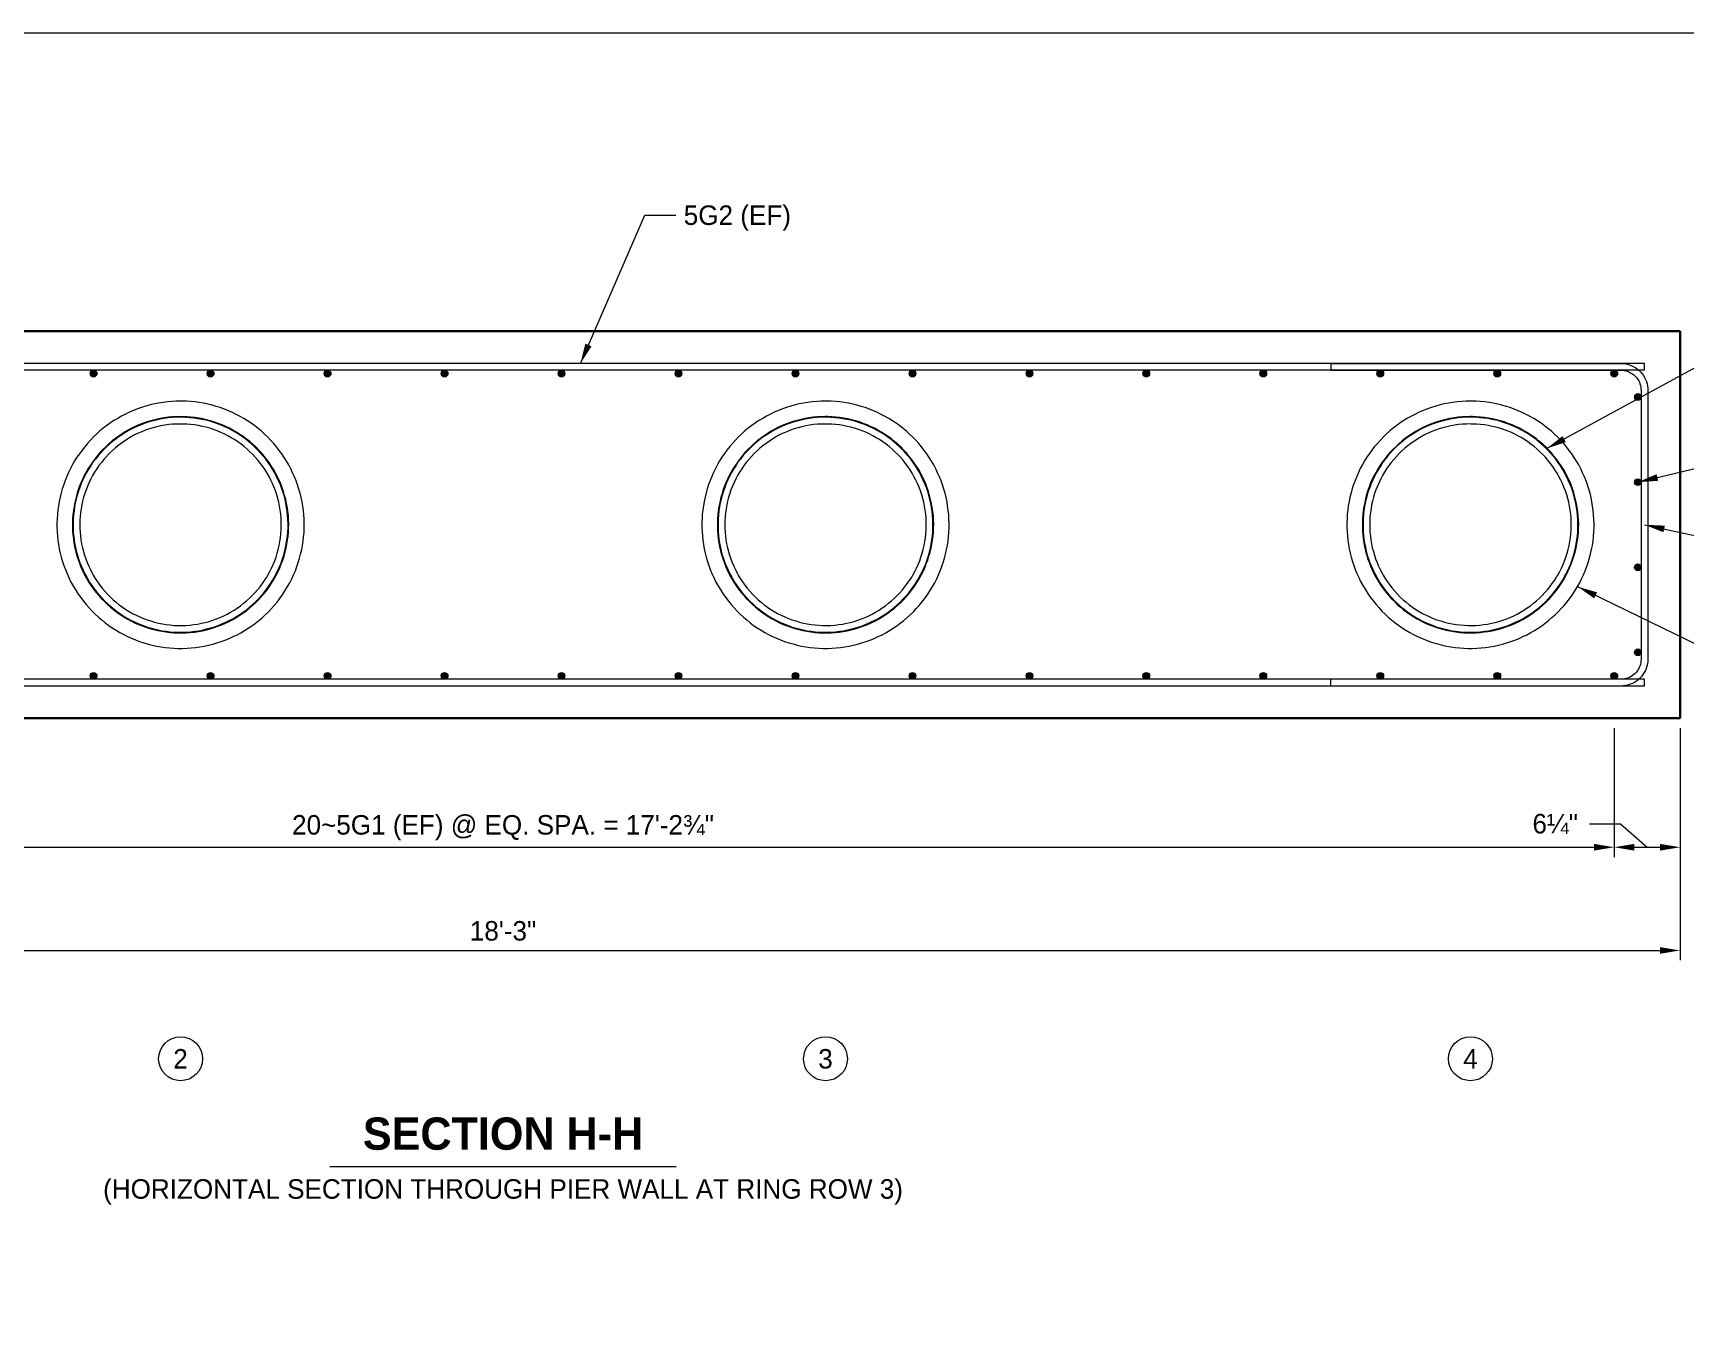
# Model space of a CAD drawing. Extents: x -1 to 861, y -26 to 2.
# Drawn here: x 605.68 to 618.49, y -9.03 to 1 of the extents above; entities that cross this region are included whole.
import ezdxf
from ezdxf.enums import TextEntityAlignment as Align

# ---------------------------------------------------------------- set-up
doc = ezdxf.new("R2010")
doc.units = 21
doc.header["$MEASUREMENT"] = 0
for name, color, linetype, lineweight in [('Border', 7, 'Continuous', 15), ('Dimension', 7, 'Continuous', 9), ('Leader', 7, 'Continuous', 9), ('PileSteel', 30, 'Continuous', 15), ('Rebar', 2, 'Continuous', 15), ('SubStrConc', 3, 'Continuous', 30), ('Symbols', 7, 'Continuous', 15), ('TextStructures', 7, 'Continuous', 9)]:
    doc.layers.add(name, color=color, linetype=linetype, lineweight=lineweight)
doc.styles.add('FDOT Bold (Large)', font='FDOTBold.ttf')
doc.styles.add('FDOT Structures', font='FDOT.ttf')
doc.styles.add('FDOT Structures Annotation', font='FDOT.ttf')

msp = doc.modelspace()

# ---------------------------------------------------------------- hatches: boundary and pattern name
at = {"layer": 'Rebar'}
h = msp.add_hatch(color=256, dxfattribs=at)
h.dxf.hatch_style = 1
edge = h.paths.add_edge_path()
edge.add_arc((606.151, -1.64), 0.026, 0, 360)
h = msp.add_hatch(color=256, dxfattribs=at)
h.dxf.hatch_style = 1
edge = h.paths.add_edge_path()
edge.add_arc((607.058, -1.64), 0.026, 0, 360)
h = msp.add_hatch(color=256, dxfattribs=at)
h.dxf.hatch_style = 1
edge = h.paths.add_edge_path()
edge.add_arc((607.965, -1.64), 0.026, 0, 360)
h = msp.add_hatch(color=256, dxfattribs=at)
h.dxf.hatch_style = 1
edge = h.paths.add_edge_path()
edge.add_arc((608.872, -1.64), 0.026, 0, 360)
h = msp.add_hatch(color=256, dxfattribs=at)
h.dxf.hatch_style = 1
edge = h.paths.add_edge_path()
edge.add_arc((609.778, -1.64), 0.026, 0, 360)
h = msp.add_hatch(color=256, dxfattribs=at)
h.dxf.hatch_style = 1
edge = h.paths.add_edge_path()
edge.add_arc((610.685, -1.64), 0.026, 0, 360)
h = msp.add_hatch(color=256, dxfattribs=at)
h.dxf.hatch_style = 1
edge = h.paths.add_edge_path()
edge.add_arc((611.592, -1.64), 0.026, 0, 360)
h = msp.add_hatch(color=256, dxfattribs=at)
h.dxf.hatch_style = 1
edge = h.paths.add_edge_path()
edge.add_arc((612.499, -1.64), 0.026, 0, 360)
h = msp.add_hatch(color=256, dxfattribs=at)
h.dxf.hatch_style = 1
edge = h.paths.add_edge_path()
edge.add_arc((613.406, -1.64), 0.026, 0, 360)
h = msp.add_hatch(color=256, dxfattribs=at)
h.dxf.hatch_style = 1
edge = h.paths.add_edge_path()
edge.add_arc((614.312, -1.64), 0.026, 0, 360)
h = msp.add_hatch(color=256, dxfattribs=at)
h.dxf.hatch_style = 1
edge = h.paths.add_edge_path()
edge.add_arc((615.219, -1.64), 0.026, 0, 360)
h = msp.add_hatch(color=256, dxfattribs=at)
h.dxf.hatch_style = 1
edge = h.paths.add_edge_path()
edge.add_arc((616.126, -1.64), 0.026, 0, 360)
h = msp.add_hatch(color=256, dxfattribs=at)
h.dxf.hatch_style = 1
edge = h.paths.add_edge_path()
edge.add_arc((617.033, -1.64), 0.026, 0, 360)
h = msp.add_hatch(color=256, dxfattribs=at)
h.dxf.hatch_style = 1
edge = h.paths.add_edge_path()
edge.add_arc((617.94, -1.64), 0.026, 0, 360)
h = msp.add_hatch(color=256, dxfattribs=at)
h.dxf.hatch_style = 1
edge = h.paths.add_edge_path()
edge.add_arc((618.122, -1.822), 0.026, 0, 360)
h = msp.add_hatch(color=256, dxfattribs=at)
h.dxf.hatch_style = 1
edge = h.paths.add_edge_path()
edge.add_arc((618.122, -2.482), 0.026, 0, 360)
h = msp.add_hatch(color=256, dxfattribs=at)
h.dxf.hatch_style = 1
edge = h.paths.add_edge_path()
edge.add_arc((618.122, -3.142), 0.026, 0, 360)
h = msp.add_hatch(color=256, dxfattribs=at)
h.dxf.hatch_style = 1
edge = h.paths.add_edge_path()
edge.add_arc((618.122, -3.801), 0.026, 0, 360)
h = msp.add_hatch(color=256, dxfattribs=at)
h.dxf.hatch_style = 1
edge = h.paths.add_edge_path()
edge.add_arc((606.151, -3.984), 0.026, 0, 360)
h = msp.add_hatch(color=256, dxfattribs=at)
h.dxf.hatch_style = 1
edge = h.paths.add_edge_path()
edge.add_arc((607.058, -3.984), 0.026, 0, 360)
h = msp.add_hatch(color=256, dxfattribs=at)
h.dxf.hatch_style = 1
edge = h.paths.add_edge_path()
edge.add_arc((607.965, -3.984), 0.026, 0, 360)
h = msp.add_hatch(color=256, dxfattribs=at)
h.dxf.hatch_style = 1
edge = h.paths.add_edge_path()
edge.add_arc((608.872, -3.984), 0.026, 0, 360)
h = msp.add_hatch(color=256, dxfattribs=at)
h.dxf.hatch_style = 1
edge = h.paths.add_edge_path()
edge.add_arc((609.778, -3.984), 0.026, 0, 360)
h = msp.add_hatch(color=256, dxfattribs=at)
h.dxf.hatch_style = 1
edge = h.paths.add_edge_path()
edge.add_arc((610.685, -3.984), 0.026, 0, 360)
h = msp.add_hatch(color=256, dxfattribs=at)
h.dxf.hatch_style = 1
edge = h.paths.add_edge_path()
edge.add_arc((611.592, -3.984), 0.026, 0, 360)
h = msp.add_hatch(color=256, dxfattribs=at)
h.dxf.hatch_style = 1
edge = h.paths.add_edge_path()
edge.add_arc((612.499, -3.984), 0.026, 0, 360)
h = msp.add_hatch(color=256, dxfattribs=at)
h.dxf.hatch_style = 1
edge = h.paths.add_edge_path()
edge.add_arc((613.406, -3.984), 0.026, 0, 360)
h = msp.add_hatch(color=256, dxfattribs=at)
h.dxf.hatch_style = 1
edge = h.paths.add_edge_path()
edge.add_arc((614.312, -3.984), 0.026, 0, 360)
h = msp.add_hatch(color=256, dxfattribs=at)
h.dxf.hatch_style = 1
edge = h.paths.add_edge_path()
edge.add_arc((615.219, -3.984), 0.026, 0, 360)
h = msp.add_hatch(color=256, dxfattribs=at)
h.dxf.hatch_style = 1
edge = h.paths.add_edge_path()
edge.add_arc((616.126, -3.984), 0.026, 0, 360)
h = msp.add_hatch(color=256, dxfattribs=at)
h.dxf.hatch_style = 1
edge = h.paths.add_edge_path()
edge.add_arc((617.033, -3.984), 0.026, 0, 360)
h = msp.add_hatch(color=256, dxfattribs=at)
h.dxf.hatch_style = 1
edge = h.paths.add_edge_path()
edge.add_arc((617.94, -3.984), 0.026, 0, 360)

# ---------------------------------------------------------------- linework, layer by layer
at = {"layer": 'Dimension'}
for p, q in [((617.94, -4.388), (617.94, -5.388)), ((617.94, -4.388), (617.94, -5.388)), ((618.45, -4.388), (618.45, -5.388)), ((618.45, -4.388), (618.45, -6.188)), ((600.867, -5.312), (617.783, -5.312)), ((618.096, -5.312), (618.294, -5.312)), ((600.356, -6.112), (618.294, -6.112))]:
    msp.add_line(p, q, dxfattribs=at)
msp.add_lwpolyline([(617.747, -5.131), (617.987, -5.131), (618.195, -5.312)], dxfattribs=at)
for points in [[(617.783, -5.286), (617.94, -5.312), (617.783, -5.338)], [(618.096, -5.338), (617.94, -5.312), (618.096, -5.286)], [(618.294, -5.286), (618.45, -5.312), (618.294, -5.338)], [(618.294, -6.086), (618.45, -6.112), (618.294, -6.138)]]:
    msp.add_solid(points, dxfattribs=at)
at = {"layer": 'Leader'}
for points in [[(609.925, -1.562), (610.425, -0.412), (610.665, -0.412)], [(617.414, -2.222), (620.37, -0.612), (620.65, -0.612)], [(618.122, -2.482), (620.37, -1.945), (620.65, -1.945)], [(618.174, -2.812), (620.37, -3.279), (620.65, -3.279)], [(617.655, -3.291), (620.37, -4.612), (620.65, -4.612)]]:
    msp.add_lwpolyline(points, dxfattribs=at)
for points in [[(609.925, -1.562), (609.963, -1.408), (610.011, -1.429)], [(617.414, -2.222), (617.539, -2.125), (617.564, -2.171)], [(618.122, -2.482), (618.268, -2.42), (618.28, -2.471)], [(618.174, -2.812), (618.332, -2.819), (618.321, -2.87)], [(617.655, -3.291), (617.807, -3.336), (617.784, -3.383)]]:
    msp.add_solid(points, dxfattribs=at)
at = {"layer": 'PileSteel'}
for points in [[(606.825, -1.854), (606.791, -1.854), (606.757, -1.856), (606.723, -1.859), (606.689, -1.863), (606.655, -1.869), (606.622, -1.875), (606.589, -1.883), (606.556, -1.892), (606.523, -1.902), (606.491, -1.914), (606.46, -1.926), (606.428, -1.94), (606.398, -1.954), (606.367, -1.97), (606.338, -1.987), (606.309, -2.004), (606.281, -2.023), (606.253, -2.043), (606.226, -2.064), (606.2, -2.085), (606.175, -2.108), (606.15, -2.131), (606.127, -2.156), (606.104, -2.181), (606.082, -2.207), (606.061, -2.233), (606.041, -2.261), (606.022, -2.289), (606.004, -2.317), (605.987, -2.346), (605.971, -2.376), (605.957, -2.407), (605.943, -2.438), (605.93, -2.469), (605.919, -2.501), (605.908, -2.533), (605.899, -2.565), (605.891, -2.598), (605.884, -2.631), (605.878, -2.664), (605.874, -2.697), (605.87, -2.731), (605.868, -2.765), (605.867, -2.798), (605.867, -2.832), (605.868, -2.865), (605.871, -2.899), (605.874, -2.932), (605.879, -2.966), (605.885, -2.999), (605.892, -3.032), (605.9, -3.064), (605.91, -3.096), (605.92, -3.128), (605.932, -3.16), (605.945, -3.191), (605.959, -3.221), (605.973, -3.251), (605.995, -3.291), (606.013, -3.32), (606.031, -3.349), (606.051, -3.377), (606.072, -3.404), (606.093, -3.431), (606.116, -3.456), (606.139, -3.481), (606.163, -3.505), (606.188, -3.528), (606.214, -3.55), (606.241, -3.571), (606.268, -3.592), (606.296, -3.611), (606.325, -3.629), (606.354, -3.646), (606.384, -3.663), (606.414, -3.678), (606.445, -3.692), (606.476, -3.705), (606.508, -3.716), (606.54, -3.727), (606.573, -3.737), (606.606, -3.745), (606.639, -3.752), (606.672, -3.758), (606.706, -3.763), (606.739, -3.766), (606.773, -3.769), (606.807, -3.77), (606.841, -3.77), (606.875, -3.769), (606.908, -3.767), (606.942, -3.763), (606.975, -3.758), (607.009, -3.753), (607.042, -3.745), (607.074, -3.737), (607.107, -3.728), (607.139, -3.717), (607.17, -3.706), (607.202, -3.693), (607.232, -3.679), (607.263, -3.665), (607.292, -3.649), (607.321, -3.632), (607.35, -3.614), (607.378, -3.595), (607.405, -3.575), (607.431, -3.554), (607.457, -3.533), (607.482, -3.51), (607.506, -3.486), (607.529, -3.462), (607.551, -3.437), (607.573, -3.411), (607.593, -3.385), (607.613, -3.358), (607.631, -3.33), (607.655, -3.291), (607.672, -3.261), (607.687, -3.231), (607.701, -3.2), (607.715, -3.168), (607.727, -3.136), (607.738, -3.104), (607.748, -3.072), (607.756, -3.039), (607.764, -3.005), (607.77, -2.972), (607.775, -2.938), (607.779, -2.905), (607.782, -2.871), (607.783, -2.837), (607.783, -2.803), (607.782, -2.769), (607.78, -2.735), (607.777, -2.701), (607.772, -2.667), (607.767, -2.634), (607.76, -2.601), (607.752, -2.568), (607.743, -2.535), (607.732, -2.503), (607.721, -2.471), (607.708, -2.44), (607.694, -2.409), (607.68, -2.378), (607.664, -2.348), (607.647, -2.319), (607.629, -2.29), (607.61, -2.262), (607.59, -2.235), (607.57, -2.209), (607.548, -2.183), (607.525, -2.158), (607.502, -2.133), (607.477, -2.11), (607.452, -2.087), (607.426, -2.066), (607.4, -2.045), (607.373, -2.025), (607.345, -2.007), (607.316, -1.989), (607.287, -1.972), (607.257, -1.956), (607.227, -1.942), (607.196, -1.928), (607.165, -1.916), (607.133, -1.904), (607.101, -1.894), (607.069, -1.885), (607.036, -1.877), (607.003, -1.87), (606.97, -1.865), (606.937, -1.86), (606.904, -1.857), (606.87, -1.855), (606.825, -1.854)], [(611.825, -1.853), (611.791, -1.854), (611.757, -1.856), (611.723, -1.859), (611.689, -1.863), (611.655, -1.869), (611.622, -1.875), (611.589, -1.883), (611.556, -1.892), (611.523, -1.902), (611.491, -1.914), (611.46, -1.926), (611.428, -1.939), (611.398, -1.954), (611.367, -1.97), (611.338, -1.987), (611.309, -2.004), (611.281, -2.023), (611.253, -2.043), (611.226, -2.064), (611.2, -2.085), (611.175, -2.108), (611.15, -2.131), (611.127, -2.156), (611.104, -2.181), (611.082, -2.206), (611.061, -2.233), (611.041, -2.26), (611.022, -2.288), (611.004, -2.317), (610.987, -2.346), (610.971, -2.376), (610.957, -2.407), (610.943, -2.437), (610.93, -2.469), (610.919, -2.5), (610.908, -2.533), (610.899, -2.565), (610.891, -2.598), (610.884, -2.631), (610.878, -2.664), (610.874, -2.697), (610.87, -2.731), (610.868, -2.764), (610.867, -2.798), (610.867, -2.832), (610.868, -2.865), (610.871, -2.899), (610.874, -2.932), (610.879, -2.966), (610.885, -2.999), (610.892, -3.031), (610.9, -3.064), (610.91, -3.096), (610.92, -3.128), (610.932, -3.16), (610.945, -3.191), (610.959, -3.221), (610.973, -3.251), (610.995, -3.291), (611.013, -3.32), (611.031, -3.349), (611.051, -3.377), (611.072, -3.404), (611.093, -3.43), (611.116, -3.456), (611.139, -3.481), (611.163, -3.505), (611.188, -3.528), (611.214, -3.55), (611.241, -3.571), (611.268, -3.592), (611.296, -3.611), (611.325, -3.629), (611.354, -3.646), (611.384, -3.662), (611.414, -3.678), (611.445, -3.692), (611.476, -3.705), (611.508, -3.716), (611.54, -3.727), (611.573, -3.736), (611.606, -3.745), (611.639, -3.752), (611.672, -3.758), (611.706, -3.763), (611.739, -3.766), (611.773, -3.769), (611.807, -3.77), (611.841, -3.77), (611.875, -3.769), (611.908, -3.767), (611.942, -3.763), (611.975, -3.758), (612.009, -3.752), (612.042, -3.745), (612.074, -3.737), (612.107, -3.728), (612.139, -3.717), (612.17, -3.706), (612.202, -3.693), (612.232, -3.679), (612.263, -3.664), (612.292, -3.649), (612.321, -3.632), (612.35, -3.614), (612.378, -3.595), (612.405, -3.575), (612.431, -3.554), (612.457, -3.532), (612.482, -3.51), (612.506, -3.486), (612.529, -3.462), (612.551, -3.437), (612.573, -3.411), (612.593, -3.385), (612.613, -3.358), (612.631, -3.33), (612.655, -3.291), (612.672, -3.261), (612.687, -3.231), (612.701, -3.2), (612.715, -3.168), (612.727, -3.136), (612.738, -3.104), (612.748, -3.071), (612.756, -3.039), (612.764, -3.005), (612.77, -2.972), (612.775, -2.938), (612.779, -2.904), (612.782, -2.871), (612.783, -2.837), (612.783, -2.803), (612.782, -2.769), (612.78, -2.735), (612.777, -2.701), (612.772, -2.667), (612.767, -2.634), (612.76, -2.601), (612.752, -2.568), (612.743, -2.535), (612.732, -2.503), (612.721, -2.471), (612.708, -2.44), (612.694, -2.409), (612.68, -2.378), (612.664, -2.348), (612.647, -2.319), (612.629, -2.29), (612.61, -2.262), (612.59, -2.235), (612.57, -2.208), (612.548, -2.183), (612.525, -2.157), (612.502, -2.133), (612.477, -2.11), (612.452, -2.087), (612.426, -2.066), (612.4, -2.045), (612.373, -2.025), (612.345, -2.007), (612.316, -1.989), (612.287, -1.972), (612.257, -1.956), (612.227, -1.942), (612.196, -1.928), (612.165, -1.916), (612.133, -1.904), (612.101, -1.894), (612.069, -1.885), (612.036, -1.877), (612.003, -1.87), (611.97, -1.865), (611.937, -1.86), (611.904, -1.857), (611.87, -1.855), (611.825, -1.853)], [(616.825, -1.853), (616.791, -1.854), (616.757, -1.856), (616.723, -1.859), (616.689, -1.863), (616.655, -1.869), (616.622, -1.875), (616.589, -1.883), (616.556, -1.892), (616.523, -1.902), (616.491, -1.913), (616.46, -1.926), (616.428, -1.939), (616.398, -1.954), (616.367, -1.97), (616.338, -1.986), (616.309, -2.004), (616.281, -2.023), (616.253, -2.043), (616.226, -2.063), (616.2, -2.085), (616.175, -2.108), (616.15, -2.131), (616.127, -2.155), (616.104, -2.181), (616.082, -2.206), (616.061, -2.233), (616.041, -2.26), (616.022, -2.288), (616.004, -2.317), (615.987, -2.346), (615.971, -2.376), (615.957, -2.406), (615.943, -2.437), (615.93, -2.469), (615.919, -2.5), (615.908, -2.532), (615.899, -2.565), (615.891, -2.598), (615.884, -2.631), (615.878, -2.664), (615.874, -2.697), (615.87, -2.731), (615.868, -2.764), (615.867, -2.798), (615.867, -2.832), (615.868, -2.865), (615.871, -2.899), (615.874, -2.932), (615.879, -2.966), (615.885, -2.999), (615.892, -3.031), (615.9, -3.064), (615.91, -3.096), (615.92, -3.128), (615.932, -3.159), (615.945, -3.19), (615.959, -3.221), (615.973, -3.251), (615.995, -3.291), (616.013, -3.32), (616.031, -3.349), (616.051, -3.377), (616.072, -3.404), (616.093, -3.43), (616.116, -3.456), (616.139, -3.481), (616.163, -3.505), (616.188, -3.528), (616.214, -3.55), (616.241, -3.571), (616.268, -3.591), (616.296, -3.611), (616.325, -3.629), (616.354, -3.646), (616.384, -3.662), (616.414, -3.677), (616.445, -3.692), (616.476, -3.704), (616.508, -3.716), (616.54, -3.727), (616.573, -3.736), (616.606, -3.745), (616.639, -3.752), (616.672, -3.758), (616.706, -3.763), (616.739, -3.766), (616.773, -3.769), (616.807, -3.77), (616.841, -3.77), (616.875, -3.769), (616.908, -3.766), (616.942, -3.763), (616.975, -3.758), (617.009, -3.752), (617.042, -3.745), (617.074, -3.737), (617.107, -3.728), (617.139, -3.717), (617.17, -3.706), (617.202, -3.693), (617.232, -3.679), (617.263, -3.664), (617.292, -3.648), (617.321, -3.631), (617.35, -3.614), (617.378, -3.595), (617.405, -3.575), (617.431, -3.554), (617.457, -3.532), (617.482, -3.51), (617.506, -3.486), (617.529, -3.462), (617.551, -3.437), (617.573, -3.411), (617.593, -3.385), (617.613, -3.357), (617.631, -3.33), (617.655, -3.291), (617.672, -3.261), (617.687, -3.231), (617.701, -3.2), (617.715, -3.168), (617.727, -3.136), (617.738, -3.104), (617.748, -3.071), (617.756, -3.038), (617.764, -3.005), (617.77, -2.972), (617.775, -2.938), (617.779, -2.904), (617.782, -2.87), (617.783, -2.836), (617.783, -2.803), (617.782, -2.769), (617.78, -2.735), (617.777, -2.701), (617.772, -2.667), (617.767, -2.634), (617.76, -2.601), (617.752, -2.568), (617.743, -2.535), (617.732, -2.503), (617.721, -2.471), (617.708, -2.44), (617.694, -2.409), (617.68, -2.378), (617.664, -2.348), (617.647, -2.319), (617.629, -2.29), (617.61, -2.262), (617.59, -2.235), (617.57, -2.208), (617.548, -2.182), (617.525, -2.157), (617.502, -2.133), (617.477, -2.11), (617.452, -2.087), (617.426, -2.066), (617.4, -2.045), (617.373, -2.025), (617.345, -2.006), (617.316, -1.989), (617.287, -1.972), (617.257, -1.956), (617.227, -1.942), (617.196, -1.928), (617.165, -1.916), (617.133, -1.904), (617.101, -1.894), (617.069, -1.885), (617.036, -1.877), (617.003, -1.87), (616.97, -1.864), (616.937, -1.86), (616.904, -1.857), (616.87, -1.854), (616.825, -1.853)], [(606.825, -1.973), (606.793, -1.974), (606.761, -1.976), (606.729, -1.979), (606.698, -1.983), (606.666, -1.989), (606.635, -1.995), (606.604, -2.003), (606.574, -2.012), (606.543, -2.022), (606.514, -2.033), (606.484, -2.046), (606.455, -2.059), (606.427, -2.074), (606.399, -2.089), (606.372, -2.106), (606.346, -2.124), (606.32, -2.142), (606.295, -2.162), (606.271, -2.182), (606.248, -2.204), (606.225, -2.226), (606.203, -2.249), (606.183, -2.273), (606.163, -2.298), (606.144, -2.323), (606.126, -2.349), (606.109, -2.376), (606.093, -2.403), (606.078, -2.431), (606.064, -2.46), (606.051, -2.488), (606.04, -2.518), (606.029, -2.548), (606.02, -2.578), (606.012, -2.608), (606.005, -2.639), (605.999, -2.67), (605.994, -2.701), (605.99, -2.732), (605.988, -2.764), (605.987, -2.795), (605.987, -2.827), (605.988, -2.858), (605.99, -2.889), (605.994, -2.921), (605.998, -2.952), (606.004, -2.983), (606.011, -3.013), (606.019, -3.044), (606.028, -3.074), (606.039, -3.103), (606.05, -3.132), (606.063, -3.161), (606.076, -3.189), (606.091, -3.217), (606.099, -3.231), (606.115, -3.259), (606.133, -3.285), (606.151, -3.311), (606.171, -3.337), (606.191, -3.361), (606.213, -3.385), (606.235, -3.408), (606.258, -3.43), (606.282, -3.451), (606.307, -3.471), (606.332, -3.49), (606.358, -3.508), (606.385, -3.526), (606.412, -3.542), (606.44, -3.557), (606.469, -3.571), (606.498, -3.584), (606.527, -3.596), (606.557, -3.606), (606.587, -3.616), (606.618, -3.624), (606.649, -3.632), (606.68, -3.638), (606.711, -3.643), (606.742, -3.646), (606.774, -3.649), (606.806, -3.65), (606.837, -3.65), (606.869, -3.649), (606.9, -3.647), (606.932, -3.644), (606.963, -3.639), (606.994, -3.633), (607.025, -3.626), (607.055, -3.618), (607.085, -3.609), (607.115, -3.599), (607.145, -3.587), (607.173, -3.575), (607.202, -3.561), (607.23, -3.546), (607.257, -3.531), (607.284, -3.514), (607.31, -3.496), (607.335, -3.478), (607.36, -3.458), (607.383, -3.438), (607.406, -3.416), (607.429, -3.394), (607.45, -3.371), (607.47, -3.347), (607.49, -3.323), (607.509, -3.298), (607.526, -3.272), (607.543, -3.245), (607.551, -3.231), (607.567, -3.203), (607.581, -3.175), (607.594, -3.146), (607.606, -3.116), (607.617, -3.086), (607.627, -3.056), (607.636, -3.025), (607.644, -2.994), (607.65, -2.963), (607.655, -2.931), (607.659, -2.9), (607.662, -2.868), (607.663, -2.836), (607.664, -2.805), (607.663, -2.773), (607.661, -2.741), (607.657, -2.71), (607.653, -2.678), (607.647, -2.647), (607.64, -2.616), (607.632, -2.585), (607.623, -2.555), (607.613, -2.525), (607.602, -2.495), (607.589, -2.466), (607.575, -2.438), (607.561, -2.41), (607.545, -2.382), (607.528, -2.355), (607.511, -2.329), (607.492, -2.304), (607.472, -2.279), (607.452, -2.255), (607.43, -2.232), (607.408, -2.209), (607.385, -2.188), (607.361, -2.167), (607.337, -2.148), (607.311, -2.129), (607.285, -2.111), (607.259, -2.094), (607.231, -2.078), (607.204, -2.064), (607.175, -2.05), (607.147, -2.037), (607.117, -2.026), (607.088, -2.016), (607.058, -2.006), (607.027, -1.998), (606.997, -1.991), (606.966, -1.985), (606.935, -1.981), (606.904, -1.977), (606.873, -1.975), (606.841, -1.974), (606.825, -1.973)], [(606.825, -1.979), (606.793, -1.979), (606.761, -1.981), (606.73, -1.984), (606.698, -1.988), (606.667, -1.994), (606.636, -2), (606.605, -2.008), (606.574, -2.017), (606.544, -2.027), (606.515, -2.039), (606.485, -2.051), (606.457, -2.064), (606.428, -2.079), (606.401, -2.095), (606.374, -2.111), (606.348, -2.129), (606.322, -2.148), (606.297, -2.167), (606.273, -2.188), (606.25, -2.209), (606.227, -2.231), (606.206, -2.254), (606.185, -2.278), (606.165, -2.303), (606.146, -2.328), (606.129, -2.354), (606.112, -2.381), (606.096, -2.408), (606.081, -2.436), (606.068, -2.464), (606.055, -2.493), (606.044, -2.523), (606.033, -2.552), (606.024, -2.582), (606.016, -2.613), (606.009, -2.643), (606.003, -2.674), (605.999, -2.705), (605.995, -2.737), (605.993, -2.768), (605.992, -2.799), (605.992, -2.831), (605.993, -2.862), (605.996, -2.893), (605.999, -2.924), (606.004, -2.955), (606.01, -2.986), (606.017, -3.017), (606.025, -3.047), (606.035, -3.077), (606.045, -3.106), (606.057, -3.135), (606.07, -3.164), (606.083, -3.192), (606.098, -3.219), (606.103, -3.229), (606.12, -3.256), (606.137, -3.283), (606.156, -3.308), (606.175, -3.334), (606.196, -3.358), (606.217, -3.382), (606.239, -3.404), (606.262, -3.426), (606.286, -3.447), (606.311, -3.467), (606.336, -3.487), (606.362, -3.505), (606.389, -3.522), (606.416, -3.538), (606.444, -3.553), (606.472, -3.567), (606.501, -3.58), (606.531, -3.591), (606.56, -3.602), (606.59, -3.612), (606.621, -3.62), (606.652, -3.627), (606.683, -3.633), (606.714, -3.638), (606.745, -3.641), (606.777, -3.644), (606.808, -3.645), (606.84, -3.645), (606.871, -3.644), (606.903, -3.642), (606.934, -3.638), (606.965, -3.633), (606.996, -3.628), (607.027, -3.62), (607.057, -3.612), (607.087, -3.603), (607.117, -3.592), (607.146, -3.581), (607.175, -3.568), (607.203, -3.555), (607.231, -3.54), (607.258, -3.524), (607.284, -3.507), (607.31, -3.489), (607.335, -3.471), (607.36, -3.451), (607.383, -3.431), (607.406, -3.409), (607.428, -3.387), (607.449, -3.364), (607.47, -3.34), (607.489, -3.316), (607.507, -3.29), (607.525, -3.264), (607.541, -3.238), (607.547, -3.229), (607.562, -3.201), (607.576, -3.172), (607.59, -3.143), (607.602, -3.114), (607.613, -3.084), (607.623, -3.054), (607.631, -3.023), (607.639, -2.992), (607.645, -2.961), (607.65, -2.93), (607.654, -2.898), (607.657, -2.867), (607.658, -2.835), (607.658, -2.803), (607.657, -2.772), (607.655, -2.74), (607.652, -2.709), (607.647, -2.677), (607.642, -2.646), (607.635, -2.615), (607.627, -2.585), (607.618, -2.554), (607.607, -2.525), (607.596, -2.495), (607.583, -2.466), (607.57, -2.438), (607.555, -2.41), (607.539, -2.382), (607.522, -2.356), (607.505, -2.33), (607.486, -2.304), (607.466, -2.28), (607.446, -2.256), (607.424, -2.233), (607.402, -2.211), (607.379, -2.189), (607.355, -2.169), (607.331, -2.149), (607.305, -2.131), (607.279, -2.113), (607.253, -2.097), (607.225, -2.081), (607.198, -2.066), (607.169, -2.053), (607.14, -2.041), (607.111, -2.029), (607.082, -2.019), (607.052, -2.01), (607.021, -2.002), (606.991, -1.995), (606.96, -1.99), (606.929, -1.985), (606.898, -1.982), (606.867, -1.98), (606.846, -1.979), (606.825, -1.979)], [(606.825, -2.031), (606.794, -2.031), (606.763, -2.033), (606.733, -2.036), (606.702, -2.04), (606.672, -2.046), (606.642, -2.052), (606.612, -2.06), (606.583, -2.069), (606.553, -2.079), (606.525, -2.091), (606.497, -2.103), (606.469, -2.116), (606.442, -2.131), (606.416, -2.147), (606.39, -2.163), (606.365, -2.181), (606.34, -2.199), (606.317, -2.219), (606.294, -2.239), (606.272, -2.26), (606.251, -2.282), (606.23, -2.305), (606.211, -2.329), (606.192, -2.353), (606.175, -2.378), (606.159, -2.404), (606.143, -2.431), (606.129, -2.457), (606.116, -2.485), (606.103, -2.513), (606.092, -2.541), (606.082, -2.57), (606.073, -2.599), (606.066, -2.629), (606.059, -2.658), (606.054, -2.688), (606.049, -2.718), (606.046, -2.749), (606.044, -2.779), (606.044, -2.809), (606.044, -2.84), (606.046, -2.87), (606.049, -2.9), (606.053, -2.93), (606.058, -2.96), (606.064, -2.99), (606.072, -3.019), (606.08, -3.048), (606.09, -3.077), (606.101, -3.105), (606.113, -3.133), (606.126, -3.16), (606.14, -3.187), (606.148, -3.202), (606.148, -3.203), (606.164, -3.229), (606.181, -3.255), (606.199, -3.28), (606.218, -3.304), (606.238, -3.328), (606.259, -3.35), (606.281, -3.372), (606.303, -3.393), (606.326, -3.413), (606.35, -3.433), (606.375, -3.451), (606.401, -3.468), (606.427, -3.484), (606.453, -3.499), (606.481, -3.513), (606.509, -3.526), (606.537, -3.538), (606.565, -3.549), (606.595, -3.558), (606.624, -3.567), (606.654, -3.574), (606.684, -3.58), (606.714, -3.585), (606.744, -3.589), (606.775, -3.592), (606.805, -3.593), (606.836, -3.593), (606.866, -3.592), (606.897, -3.59), (606.927, -3.586), (606.957, -3.582), (606.987, -3.576), (607.017, -3.569), (607.046, -3.561), (607.075, -3.552), (607.104, -3.542), (607.132, -3.53), (607.16, -3.518), (607.187, -3.504), (607.213, -3.49), (607.24, -3.474), (607.265, -3.458), (607.29, -3.44), (607.314, -3.421), (607.337, -3.402), (607.359, -3.382), (607.381, -3.361), (607.402, -3.339), (607.422, -3.316), (607.441, -3.292), (607.459, -3.268), (607.476, -3.243), (607.493, -3.218), (607.501, -3.203), (607.502, -3.203), (607.517, -3.175), (607.53, -3.148), (607.543, -3.12), (607.555, -3.091), (607.565, -3.062), (607.574, -3.033), (607.583, -3.003), (607.589, -2.973), (607.595, -2.943), (607.6, -2.913), (607.603, -2.882), (607.605, -2.851), (607.606, -2.821), (607.606, -2.79), (607.605, -2.759), (607.602, -2.729), (607.598, -2.698), (607.593, -2.668), (607.587, -2.638), (607.579, -2.609), (607.571, -2.579), (607.561, -2.55), (607.55, -2.522), (607.538, -2.493), (607.525, -2.466), (607.511, -2.439), (607.496, -2.412), (607.48, -2.386), (607.463, -2.361), (607.445, -2.336), (607.426, -2.313), (607.406, -2.29), (607.385, -2.267), (607.363, -2.246), (607.341, -2.225), (607.318, -2.206), (607.294, -2.187), (607.269, -2.169), (607.244, -2.152), (607.218, -2.137), (607.191, -2.122), (607.164, -2.108), (607.137, -2.096), (607.109, -2.084), (607.08, -2.073), (607.051, -2.064), (607.022, -2.056), (606.993, -2.049), (606.963, -2.043), (606.933, -2.038), (606.903, -2.035), (606.873, -2.032), (606.843, -2.031), (606.834, -2.031), (606.825, -2.031)], [(611.825, -1.973), (611.793, -1.974), (611.761, -1.976), (611.729, -1.979), (611.698, -1.983), (611.666, -1.988), (611.635, -1.995), (611.604, -2.003), (611.574, -2.012), (611.543, -2.022), (611.514, -2.033), (611.484, -2.046), (611.455, -2.059), (611.427, -2.074), (611.399, -2.089), (611.372, -2.106), (611.346, -2.124), (611.32, -2.142), (611.295, -2.162), (611.271, -2.182), (611.248, -2.204), (611.225, -2.226), (611.203, -2.249), (611.183, -2.273), (611.163, -2.298), (611.144, -2.323), (611.126, -2.349), (611.109, -2.376), (611.093, -2.403), (611.078, -2.431), (611.064, -2.459), (611.051, -2.488), (611.04, -2.518), (611.029, -2.547), (611.02, -2.578), (611.012, -2.608), (611.005, -2.639), (610.999, -2.67), (610.994, -2.701), (610.99, -2.732), (610.988, -2.764), (610.987, -2.795), (610.987, -2.827), (610.988, -2.858), (610.99, -2.889), (610.994, -2.921), (610.998, -2.952), (611.004, -2.983), (611.011, -3.013), (611.019, -3.043), (611.028, -3.073), (611.039, -3.103), (611.05, -3.132), (611.063, -3.161), (611.076, -3.189), (611.091, -3.217), (611.099, -3.231), (611.115, -3.258), (611.133, -3.285), (611.151, -3.311), (611.171, -3.336), (611.191, -3.361), (611.213, -3.385), (611.235, -3.408), (611.258, -3.43), (611.282, -3.451), (611.307, -3.471), (611.332, -3.49), (611.358, -3.508), (611.385, -3.525), (611.412, -3.542), (611.44, -3.557), (611.469, -3.571), (611.498, -3.584), (611.527, -3.596), (611.557, -3.606), (611.587, -3.616), (611.618, -3.624), (611.649, -3.632), (611.68, -3.638), (611.711, -3.643), (611.742, -3.646), (611.774, -3.649), (611.806, -3.65), (611.837, -3.65), (611.869, -3.649), (611.9, -3.647), (611.932, -3.644), (611.963, -3.639), (611.994, -3.633), (612.025, -3.626), (612.055, -3.618), (612.085, -3.609), (612.115, -3.599), (612.145, -3.587), (612.173, -3.575), (612.202, -3.561), (612.23, -3.546), (612.257, -3.531), (612.284, -3.514), (612.31, -3.496), (612.335, -3.477), (612.36, -3.458), (612.383, -3.437), (612.406, -3.416), (612.429, -3.394), (612.45, -3.371), (612.47, -3.347), (612.49, -3.323), (612.509, -3.297), (612.526, -3.272), (612.543, -3.245), (612.551, -3.231), (612.567, -3.203), (612.581, -3.175), (612.594, -3.145), (612.606, -3.116), (612.617, -3.086), (612.627, -3.056), (612.636, -3.025), (612.644, -2.994), (612.65, -2.963), (612.655, -2.931), (612.659, -2.9), (612.662, -2.868), (612.663, -2.836), (612.664, -2.805), (612.663, -2.773), (612.661, -2.741), (612.657, -2.709), (612.653, -2.678), (612.647, -2.647), (612.64, -2.616), (612.632, -2.585), (612.623, -2.555), (612.613, -2.525), (612.602, -2.495), (612.589, -2.466), (612.575, -2.438), (612.561, -2.41), (612.545, -2.382), (612.528, -2.355), (612.511, -2.329), (612.492, -2.304), (612.472, -2.279), (612.452, -2.255), (612.43, -2.232), (612.408, -2.209), (612.385, -2.188), (612.361, -2.167), (612.337, -2.147), (612.311, -2.129), (612.285, -2.111), (612.259, -2.094), (612.231, -2.078), (612.204, -2.064), (612.175, -2.05), (612.147, -2.037), (612.117, -2.026), (612.088, -2.015), (612.058, -2.006), (612.027, -1.998), (611.997, -1.991), (611.966, -1.985), (611.935, -1.981), (611.904, -1.977), (611.873, -1.975), (611.841, -1.973), (611.825, -1.973)], [(611.825, -1.978), (611.793, -1.979), (611.761, -1.981), (611.73, -1.984), (611.698, -1.988), (611.667, -1.994), (611.636, -2), (611.605, -2.008), (611.574, -2.017), (611.544, -2.027), (611.515, -2.038), (611.485, -2.051), (611.457, -2.064), (611.428, -2.079), (611.401, -2.094), (611.374, -2.111), (611.348, -2.129), (611.322, -2.147), (611.297, -2.167), (611.273, -2.187), (611.25, -2.209), (611.227, -2.231), (611.206, -2.254), (611.185, -2.278), (611.165, -2.303), (611.146, -2.328), (611.129, -2.354), (611.112, -2.381), (611.096, -2.408), (611.081, -2.436), (611.068, -2.464), (611.055, -2.493), (611.044, -2.522), (611.033, -2.552), (611.024, -2.582), (611.016, -2.613), (611.009, -2.643), (611.003, -2.674), (610.999, -2.705), (610.995, -2.737), (610.993, -2.768), (610.992, -2.799), (610.992, -2.831), (610.993, -2.862), (610.996, -2.893), (610.999, -2.924), (611.004, -2.955), (611.01, -2.986), (611.017, -3.016), (611.025, -3.047), (611.035, -3.076), (611.045, -3.106), (611.057, -3.135), (611.07, -3.163), (611.083, -3.192), (611.098, -3.219), (611.103, -3.228), (611.12, -3.256), (611.137, -3.282), (611.156, -3.308), (611.175, -3.334), (611.196, -3.358), (611.217, -3.382), (611.239, -3.404), (611.262, -3.426), (611.286, -3.447), (611.311, -3.467), (611.336, -3.486), (611.362, -3.505), (611.389, -3.522), (611.416, -3.538), (611.444, -3.553), (611.472, -3.567), (611.501, -3.58), (611.531, -3.591), (611.56, -3.602), (611.59, -3.611), (611.621, -3.62), (611.652, -3.627), (611.683, -3.633), (611.714, -3.638), (611.745, -3.641), (611.777, -3.644), (611.808, -3.645), (611.84, -3.645), (611.871, -3.644), (611.903, -3.642), (611.934, -3.638), (611.965, -3.633), (611.996, -3.627), (612.027, -3.62), (612.057, -3.612), (612.087, -3.603), (612.117, -3.592), (612.146, -3.581), (612.175, -3.568), (612.203, -3.554), (612.231, -3.54), (612.258, -3.524), (612.284, -3.507), (612.31, -3.489), (612.335, -3.471), (612.36, -3.451), (612.383, -3.43), (612.406, -3.409), (612.428, -3.387), (612.449, -3.364), (612.47, -3.34), (612.489, -3.315), (612.507, -3.29), (612.525, -3.264), (612.541, -3.238), (612.547, -3.228), (612.562, -3.201), (612.576, -3.172), (612.59, -3.143), (612.602, -3.114), (612.613, -3.084), (612.623, -3.054), (612.631, -3.023), (612.639, -2.992), (612.645, -2.961), (612.65, -2.93), (612.654, -2.898), (612.657, -2.867), (612.658, -2.835), (612.658, -2.803), (612.657, -2.772), (612.655, -2.74), (612.652, -2.708), (612.647, -2.677), (612.642, -2.646), (612.635, -2.615), (612.627, -2.585), (612.618, -2.554), (612.607, -2.524), (612.596, -2.495), (612.583, -2.466), (612.57, -2.438), (612.555, -2.41), (612.539, -2.382), (612.522, -2.356), (612.505, -2.33), (612.486, -2.304), (612.466, -2.28), (612.446, -2.256), (612.424, -2.233), (612.402, -2.211), (612.379, -2.189), (612.355, -2.169), (612.331, -2.149), (612.305, -2.131), (612.279, -2.113), (612.253, -2.097), (612.225, -2.081), (612.198, -2.066), (612.169, -2.053), (612.14, -2.041), (612.111, -2.029), (612.082, -2.019), (612.052, -2.01), (612.021, -2.002), (611.991, -1.995), (611.96, -1.99), (611.929, -1.985), (611.898, -1.982), (611.867, -1.98), (611.846, -1.979), (611.825, -1.978)], [(611.825, -2.031), (611.794, -2.031), (611.763, -2.033), (611.733, -2.036), (611.702, -2.04), (611.672, -2.046), (611.642, -2.052), (611.612, -2.06), (611.583, -2.069), (611.553, -2.079), (611.525, -2.091), (611.497, -2.103), (611.469, -2.116), (611.442, -2.131), (611.416, -2.146), (611.39, -2.163), (611.365, -2.181), (611.34, -2.199), (611.317, -2.219), (611.294, -2.239), (611.272, -2.26), (611.251, -2.282), (611.23, -2.305), (611.211, -2.329), (611.192, -2.353), (611.175, -2.378), (611.159, -2.404), (611.143, -2.43), (611.129, -2.457), (611.116, -2.485), (611.103, -2.513), (611.092, -2.541), (611.082, -2.57), (611.073, -2.599), (611.066, -2.629), (611.059, -2.658), (611.054, -2.688), (611.049, -2.718), (611.046, -2.749), (611.044, -2.779), (611.044, -2.809), (611.044, -2.84), (611.046, -2.87), (611.049, -2.9), (611.053, -2.93), (611.058, -2.96), (611.064, -2.99), (611.072, -3.019), (611.08, -3.048), (611.09, -3.077), (611.101, -3.105), (611.113, -3.133), (611.126, -3.16), (611.14, -3.187), (611.148, -3.202), (611.148, -3.202), (611.164, -3.229), (611.181, -3.255), (611.199, -3.28), (611.218, -3.304), (611.238, -3.328), (611.259, -3.35), (611.281, -3.372), (611.303, -3.393), (611.326, -3.413), (611.35, -3.432), (611.375, -3.451), (611.401, -3.468), (611.427, -3.484), (611.453, -3.499), (611.481, -3.513), (611.509, -3.526), (611.537, -3.538), (611.565, -3.549), (611.595, -3.558), (611.624, -3.567), (611.654, -3.574), (611.684, -3.58), (611.714, -3.585), (611.744, -3.589), (611.775, -3.591), (611.805, -3.593), (611.836, -3.593), (611.866, -3.592), (611.897, -3.59), (611.927, -3.586), (611.957, -3.582), (611.987, -3.576), (612.017, -3.569), (612.046, -3.561), (612.075, -3.552), (612.104, -3.542), (612.132, -3.53), (612.16, -3.518), (612.187, -3.504), (612.213, -3.49), (612.24, -3.474), (612.265, -3.457), (612.29, -3.44), (612.314, -3.421), (612.337, -3.402), (612.359, -3.382), (612.381, -3.361), (612.402, -3.339), (612.422, -3.316), (612.441, -3.292), (612.459, -3.268), (612.476, -3.243), (612.493, -3.218), (612.501, -3.203), (612.502, -3.202), (612.517, -3.175), (612.53, -3.148), (612.543, -3.12), (612.555, -3.091), (612.565, -3.062), (612.574, -3.033), (612.583, -3.003), (612.589, -2.973), (612.595, -2.943), (612.6, -2.913), (612.603, -2.882), (612.605, -2.851), (612.606, -2.821), (612.606, -2.79), (612.605, -2.759), (612.602, -2.729), (612.598, -2.698), (612.593, -2.668), (612.587, -2.638), (612.579, -2.608), (612.571, -2.579), (612.561, -2.55), (612.55, -2.521), (612.538, -2.493), (612.525, -2.466), (612.511, -2.439), (612.496, -2.412), (612.48, -2.386), (612.463, -2.361), (612.445, -2.336), (612.426, -2.312), (612.406, -2.289), (612.385, -2.267), (612.363, -2.246), (612.341, -2.225), (612.318, -2.206), (612.294, -2.187), (612.269, -2.169), (612.244, -2.152), (612.218, -2.137), (612.191, -2.122), (612.164, -2.108), (612.137, -2.095), (612.109, -2.084), (612.08, -2.073), (612.051, -2.064), (612.022, -2.056), (611.993, -2.049), (611.963, -2.043), (611.933, -2.038), (611.903, -2.034), (611.873, -2.032), (611.843, -2.031), (611.834, -2.031), (611.825, -2.031)], [(616.825, -1.973), (616.793, -1.974), (616.761, -1.976), (616.729, -1.979), (616.698, -1.983), (616.666, -1.988), (616.635, -1.995), (616.604, -2.003), (616.574, -2.012), (616.543, -2.022), (616.514, -2.033), (616.484, -2.046), (616.455, -2.059), (616.427, -2.074), (616.399, -2.089), (616.372, -2.106), (616.346, -2.123), (616.32, -2.142), (616.295, -2.162), (616.271, -2.182), (616.248, -2.204), (616.225, -2.226), (616.203, -2.249), (616.183, -2.273), (616.163, -2.298), (616.144, -2.323), (616.126, -2.349), (616.109, -2.376), (616.093, -2.403), (616.078, -2.431), (616.064, -2.459), (616.051, -2.488), (616.04, -2.518), (616.029, -2.547), (616.02, -2.578), (616.012, -2.608), (616.005, -2.639), (615.999, -2.67), (615.994, -2.701), (615.99, -2.732), (615.988, -2.764), (615.987, -2.795), (615.987, -2.826), (615.988, -2.858), (615.99, -2.889), (615.994, -2.92), (615.998, -2.952), (616.004, -2.982), (616.011, -3.013), (616.019, -3.043), (616.028, -3.073), (616.039, -3.103), (616.05, -3.132), (616.063, -3.161), (616.076, -3.189), (616.091, -3.217), (616.099, -3.231), (616.115, -3.258), (616.133, -3.285), (616.151, -3.311), (616.171, -3.336), (616.191, -3.361), (616.213, -3.385), (616.235, -3.407), (616.258, -3.429), (616.282, -3.451), (616.307, -3.471), (616.332, -3.49), (616.358, -3.508), (616.385, -3.525), (616.412, -3.542), (616.44, -3.557), (616.469, -3.571), (616.498, -3.584), (616.527, -3.596), (616.557, -3.606), (616.587, -3.616), (616.618, -3.624), (616.649, -3.631), (616.68, -3.638), (616.711, -3.642), (616.742, -3.646), (616.774, -3.649), (616.806, -3.65), (616.837, -3.65), (616.869, -3.649), (616.9, -3.647), (616.932, -3.643), (616.963, -3.639), (616.994, -3.633), (617.025, -3.626), (617.055, -3.618), (617.085, -3.609), (617.115, -3.598), (617.145, -3.587), (617.173, -3.574), (617.202, -3.561), (617.23, -3.546), (617.257, -3.53), (617.284, -3.514), (617.31, -3.496), (617.335, -3.477), (617.36, -3.458), (617.383, -3.437), (617.406, -3.416), (617.429, -3.394), (617.45, -3.371), (617.47, -3.347), (617.49, -3.323), (617.509, -3.297), (617.526, -3.272), (617.543, -3.245), (617.551, -3.231), (617.567, -3.203), (617.581, -3.174), (617.594, -3.145), (617.606, -3.116), (617.617, -3.086), (617.627, -3.056), (617.636, -3.025), (617.644, -2.994), (617.65, -2.963), (617.655, -2.931), (617.659, -2.9), (617.662, -2.868), (617.663, -2.836), (617.664, -2.804), (617.663, -2.773), (617.661, -2.741), (617.657, -2.709), (617.653, -2.678), (617.647, -2.647), (617.64, -2.616), (617.632, -2.585), (617.623, -2.555), (617.613, -2.525), (617.602, -2.495), (617.589, -2.466), (617.575, -2.437), (617.561, -2.409), (617.545, -2.382), (617.528, -2.355), (617.511, -2.329), (617.492, -2.303), (617.472, -2.279), (617.452, -2.255), (617.43, -2.232), (617.408, -2.209), (617.385, -2.188), (617.361, -2.167), (617.337, -2.147), (617.311, -2.129), (617.285, -2.111), (617.259, -2.094), (617.231, -2.078), (617.204, -2.064), (617.175, -2.05), (617.147, -2.037), (617.117, -2.026), (617.088, -2.015), (617.058, -2.006), (617.027, -1.998), (616.997, -1.991), (616.966, -1.985), (616.935, -1.98), (616.904, -1.977), (616.873, -1.975), (616.841, -1.973), (616.825, -1.973)], [(616.825, -1.978), (616.793, -1.979), (616.761, -1.981), (616.73, -1.984), (616.698, -1.988), (616.667, -1.994), (616.636, -2), (616.605, -2.008), (616.574, -2.017), (616.544, -2.027), (616.515, -2.038), (616.485, -2.051), (616.457, -2.064), (616.428, -2.079), (616.401, -2.094), (616.374, -2.111), (616.348, -2.129), (616.322, -2.147), (616.297, -2.167), (616.273, -2.187), (616.25, -2.209), (616.227, -2.231), (616.206, -2.254), (616.185, -2.278), (616.165, -2.303), (616.146, -2.328), (616.129, -2.354), (616.112, -2.381), (616.096, -2.408), (616.081, -2.436), (616.068, -2.464), (616.055, -2.493), (616.044, -2.522), (616.033, -2.552), (616.024, -2.582), (616.016, -2.613), (616.009, -2.643), (616.003, -2.674), (615.999, -2.705), (615.995, -2.736), (615.993, -2.768), (615.992, -2.799), (615.992, -2.83), (615.993, -2.862), (615.996, -2.893), (615.999, -2.924), (616.004, -2.955), (616.01, -2.986), (616.017, -3.016), (616.025, -3.047), (616.035, -3.076), (616.045, -3.106), (616.057, -3.135), (616.07, -3.163), (616.083, -3.191), (616.098, -3.219), (616.103, -3.228), (616.12, -3.256), (616.137, -3.282), (616.156, -3.308), (616.175, -3.333), (616.196, -3.358), (616.217, -3.381), (616.239, -3.404), (616.262, -3.426), (616.286, -3.447), (616.311, -3.467), (616.336, -3.486), (616.362, -3.504), (616.389, -3.522), (616.416, -3.538), (616.444, -3.553), (616.472, -3.567), (616.501, -3.58), (616.531, -3.591), (616.56, -3.602), (616.59, -3.611), (616.621, -3.62), (616.652, -3.627), (616.683, -3.633), (616.714, -3.638), (616.745, -3.641), (616.777, -3.644), (616.808, -3.645), (616.84, -3.645), (616.871, -3.644), (616.903, -3.641), (616.934, -3.638), (616.965, -3.633), (616.996, -3.627), (617.027, -3.62), (617.057, -3.612), (617.087, -3.603), (617.117, -3.592), (617.146, -3.581), (617.175, -3.568), (617.203, -3.554), (617.231, -3.54), (617.258, -3.524), (617.284, -3.507), (617.31, -3.489), (617.335, -3.471), (617.36, -3.451), (617.383, -3.43), (617.406, -3.409), (617.428, -3.387), (617.449, -3.364), (617.47, -3.34), (617.489, -3.315), (617.507, -3.29), (617.525, -3.264), (617.541, -3.238), (617.547, -3.228), (617.562, -3.2), (617.576, -3.172), (617.59, -3.143), (617.602, -3.114), (617.613, -3.084), (617.623, -3.053), (617.631, -3.023), (617.639, -2.992), (617.645, -2.961), (617.65, -2.93), (617.654, -2.898), (617.657, -2.866), (617.658, -2.835), (617.658, -2.803), (617.657, -2.771), (617.655, -2.74), (617.652, -2.708), (617.647, -2.677), (617.642, -2.646), (617.635, -2.615), (617.627, -2.584), (617.618, -2.554), (617.607, -2.524), (617.596, -2.495), (617.583, -2.466), (617.57, -2.438), (617.555, -2.41), (617.539, -2.382), (617.522, -2.356), (617.505, -2.33), (617.486, -2.304), (617.466, -2.28), (617.446, -2.256), (617.424, -2.233), (617.402, -2.211), (617.379, -2.189), (617.355, -2.169), (617.331, -2.149), (617.305, -2.131), (617.279, -2.113), (617.253, -2.096), (617.225, -2.081), (617.198, -2.066), (617.169, -2.053), (617.14, -2.04), (617.111, -2.029), (617.082, -2.019), (617.052, -2.01), (617.021, -2.002), (616.991, -1.995), (616.96, -1.989), (616.929, -1.985), (616.898, -1.982), (616.867, -1.979), (616.846, -1.979), (616.825, -1.978)], [(616.825, -2.03), (616.794, -2.031), (616.763, -2.033), (616.733, -2.036), (616.702, -2.04), (616.672, -2.046), (616.642, -2.052), (616.612, -2.06), (616.583, -2.069), (616.553, -2.079), (616.525, -2.09), (616.497, -2.103), (616.469, -2.116), (616.442, -2.131), (616.416, -2.146), (616.39, -2.163), (616.365, -2.18), (616.34, -2.199), (616.317, -2.219), (616.294, -2.239), (616.272, -2.26), (616.251, -2.282), (616.23, -2.305), (616.211, -2.329), (616.192, -2.353), (616.175, -2.378), (616.159, -2.404), (616.143, -2.43), (616.129, -2.457), (616.116, -2.485), (616.103, -2.513), (616.092, -2.541), (616.082, -2.57), (616.073, -2.599), (616.066, -2.628), (616.059, -2.658), (616.054, -2.688), (616.049, -2.718), (616.046, -2.748), (616.044, -2.779), (616.044, -2.809), (616.044, -2.84), (616.046, -2.87), (616.049, -2.9), (616.053, -2.93), (616.058, -2.96), (616.064, -2.99), (616.072, -3.019), (616.08, -3.048), (616.09, -3.077), (616.101, -3.105), (616.113, -3.133), (616.126, -3.16), (616.14, -3.187), (616.148, -3.202), (616.148, -3.202), (616.164, -3.229), (616.181, -3.255), (616.199, -3.28), (616.218, -3.304), (616.238, -3.327), (616.259, -3.35), (616.281, -3.372), (616.303, -3.393), (616.326, -3.413), (616.35, -3.432), (616.375, -3.45), (616.401, -3.468), (616.427, -3.484), (616.453, -3.499), (616.481, -3.513), (616.509, -3.526), (616.537, -3.538), (616.565, -3.549), (616.595, -3.558), (616.624, -3.567), (616.654, -3.574), (616.684, -3.58), (616.714, -3.585), (616.744, -3.589), (616.775, -3.591), (616.805, -3.593), (616.836, -3.593), (616.866, -3.592), (616.897, -3.59), (616.927, -3.586), (616.957, -3.582), (616.987, -3.576), (617.017, -3.569), (617.046, -3.561), (617.075, -3.552), (617.104, -3.542), (617.132, -3.53), (617.16, -3.518), (617.187, -3.504), (617.213, -3.49), (617.24, -3.474), (617.265, -3.457), (617.29, -3.44), (617.314, -3.421), (617.337, -3.402), (617.359, -3.382), (617.381, -3.36), (617.402, -3.338), (617.422, -3.316), (617.441, -3.292), (617.459, -3.268), (617.476, -3.243), (617.493, -3.218), (617.501, -3.203), (617.502, -3.202), (617.517, -3.175), (617.53, -3.148), (617.543, -3.12), (617.555, -3.091), (617.565, -3.062), (617.574, -3.033), (617.583, -3.003), (617.589, -2.973), (617.595, -2.943), (617.6, -2.912), (617.603, -2.882), (617.605, -2.851), (617.606, -2.821), (617.606, -2.79), (617.605, -2.759), (617.602, -2.729), (617.598, -2.698), (617.593, -2.668), (617.587, -2.638), (617.579, -2.608), (617.571, -2.579), (617.561, -2.55), (617.55, -2.521), (617.538, -2.493), (617.525, -2.466), (617.511, -2.438), (617.496, -2.412), (617.48, -2.386), (617.463, -2.361), (617.445, -2.336), (617.426, -2.312), (617.406, -2.289), (617.385, -2.267), (617.363, -2.246), (617.341, -2.225), (617.318, -2.205), (617.294, -2.187), (617.269, -2.169), (617.244, -2.152), (617.218, -2.136), (617.191, -2.122), (617.164, -2.108), (617.137, -2.095), (617.109, -2.084), (617.08, -2.073), (617.051, -2.064), (617.022, -2.056), (616.993, -2.049), (616.963, -2.043), (616.933, -2.038), (616.903, -2.034), (616.873, -2.032), (616.843, -2.031), (616.834, -2.031), (616.825, -2.03)]]:
    msp.add_lwpolyline(points, dxfattribs=at)
at = {"layer": 'Rebar'}
for p, q in [((615.742, -1.562), (615.742, -1.614)), ((618.174, -1.614), (618.174, -1.562)), ((615.742, -4.062), (615.742, -4.01)), ((618.174, -4.062), (618.174, -4.01))]:
    msp.add_line(p, q, dxfattribs=at)
for points in [[(618.174, -1.562), (600.476, -1.562)], [(618.174, -1.614), (600.476, -1.614)], [(615.742, -1.562), (617.992, -1.562), (618.009, -1.562), (618.026, -1.565), (618.043, -1.568), (618.059, -1.573), (618.075, -1.579), (618.091, -1.587), (618.106, -1.596), (618.12, -1.606), (618.133, -1.617), (618.145, -1.629), (618.156, -1.642), (618.166, -1.656), (618.175, -1.671), (618.182, -1.686), (618.189, -1.702), (618.194, -1.719), (618.197, -1.736), (618.199, -1.753), (618.2, -1.769), (618.2, -3.854), (618.199, -3.872), (618.197, -3.89), (618.193, -3.907), (618.188, -3.925), (618.181, -3.941), (618.172, -3.958), (618.162, -3.973), (618.151, -3.987), (618.139, -4.001), (618.126, -4.013), (618.111, -4.024), (618.096, -4.034), (618.08, -4.042), (618.063, -4.049), (618.046, -4.055), (618.028, -4.059), (618.01, -4.061), (617.992, -4.062), (615.742, -4.062)], [(615.742, -1.614), (617.991, -1.614), (618.005, -1.614), (618.017, -1.616), (618.03, -1.619), (618.042, -1.622), (618.054, -1.627), (618.066, -1.633), (618.077, -1.639), (618.088, -1.647), (618.097, -1.655), (618.107, -1.664), (618.115, -1.674), (618.122, -1.685), (618.129, -1.696), (618.135, -1.707), (618.139, -1.719), (618.143, -1.732), (618.146, -1.744), (618.147, -1.757), (618.148, -1.771), (618.148, -3.853), (618.147, -3.867), (618.146, -3.88), (618.143, -3.894), (618.139, -3.907), (618.133, -3.919), (618.127, -3.931), (618.12, -3.943), (618.111, -3.954), (618.102, -3.964), (618.092, -3.973), (618.081, -3.981), (618.07, -3.989), (618.058, -3.995), (618.045, -4), (618.032, -4.004), (618.019, -4.007), (618.005, -4.009), (617.991, -4.01), (615.742, -4.01)], [(618.174, -4.01), (600.476, -4.01)], [(618.174, -4.062), (600.476, -4.062)]]:
    msp.add_lwpolyline(points, dxfattribs=at)
for centre in [(606.151, -1.64), (607.058, -1.64), (607.965, -1.64), (608.872, -1.64), (609.778, -1.64), (610.685, -1.64), (611.592, -1.64), (612.499, -1.64), (613.406, -1.64), (614.312, -1.64), (615.219, -1.64), (616.126, -1.64), (617.033, -1.64), (617.94, -1.64), (618.122, -1.822), (618.122, -2.482), (618.122, -3.142), (618.122, -3.801), (606.151, -3.984), (607.058, -3.984), (607.965, -3.984), (608.872, -3.984), (609.778, -3.984), (610.685, -3.984), (611.592, -3.984), (612.499, -3.984), (613.406, -3.984), (614.312, -3.984), (615.219, -3.984), (616.126, -3.984), (617.033, -3.984), (617.94, -3.984)]:
    msp.add_circle(centre, 0.026, dxfattribs=at)
at = {"layer": 'SubStrConc'}
for points in [[(600.2, -1.312), (618.45, -1.312)], [(618.45, -4.312), (618.45, -1.312)], [(600.2, -4.312), (618.45, -4.312)]]:
    msp.add_lwpolyline(points, dxfattribs=at)
at = {"layer": 'Symbols'}
for centre in [(606.825, -6.952), (611.825, -6.952), (616.825, -6.952)]:
    msp.add_circle(centre, 0.17, dxfattribs=at)
at = {"layer": 'TextStructures'}
msp.add_line((607.983, -7.787), (610.667, -7.787), dxfattribs=at)

# ---------------------------------------------------------------- texts
at = {"layer": 'Dimension', "insert": (617.482, -5.131), "char_height": 0.1512, "attachment_point": 5, "line_spacing_factor": 1.05, "style": 'FDOT Structures Annotation', "bg_fill": 3, "box_fill_scale": 1.1, "bg_fill_color": 0}
msp.add_mtext('6¼"', dxfattribs=at)
at = {"layer": 'TextStructures', "style": 'FDOT Structures'}
msp.add_text('5G2 (EF)', height=0.1512, dxfattribs=at).set_placement((610.726, -0.412), align=Align.MIDDLE_LEFT)
for s, p in [('2', (606.825, -6.952)), ('3', (611.825, -6.952)), ('4', (616.825, -6.952))]:
    msp.add_text(s, height=0.151, dxfattribs=at).set_placement(p, align=Align.MIDDLE_CENTER)
at = {"layer": 'TextStructures'}
for s, height, style, p in [('SECTION H-H', 0.25001, 'FDOT Bold (Large)', (609.325, -7.732)), ('(HORIZONTAL SECTION THROUGH PIER WALL AT RING ROW 3)', 0.1512, 'FDOT Structures', (609.325, -8.082))]:
    msp.add_text(s, height=height, dxfattribs=dict(at, style=style)).set_placement(p, align=Align.BOTTOM_CENTER)

# ---------------------------------------------------------------- next in the draw order: linework, layer by layer
at = {"layer": 'Border'}
msp.add_lwpolyline([(599, -19.5), (631.2, -19.5), (631.2, 1), (599, 1)], close=True, dxfattribs=at)

# ---------------------------------------------------------------- next in the draw order: texts
at = {"layer": 'Dimension', "char_height": 0.1512, "attachment_point": 5, "style": 'FDOT Structures Annotation', "bg_fill": 3, "box_fill_scale": 1.1, "bg_fill_color": 1}
for s, insert in [('20~5G1 (EF) @ EQ. SPA. = 17\'-2¾"', (609.325, -5.161)), ('18\'-3"', (609.325, -5.961))]:
    msp.add_mtext(s, dxfattribs=dict(at, insert=insert))

doc.saveas('drawing.dxf')
